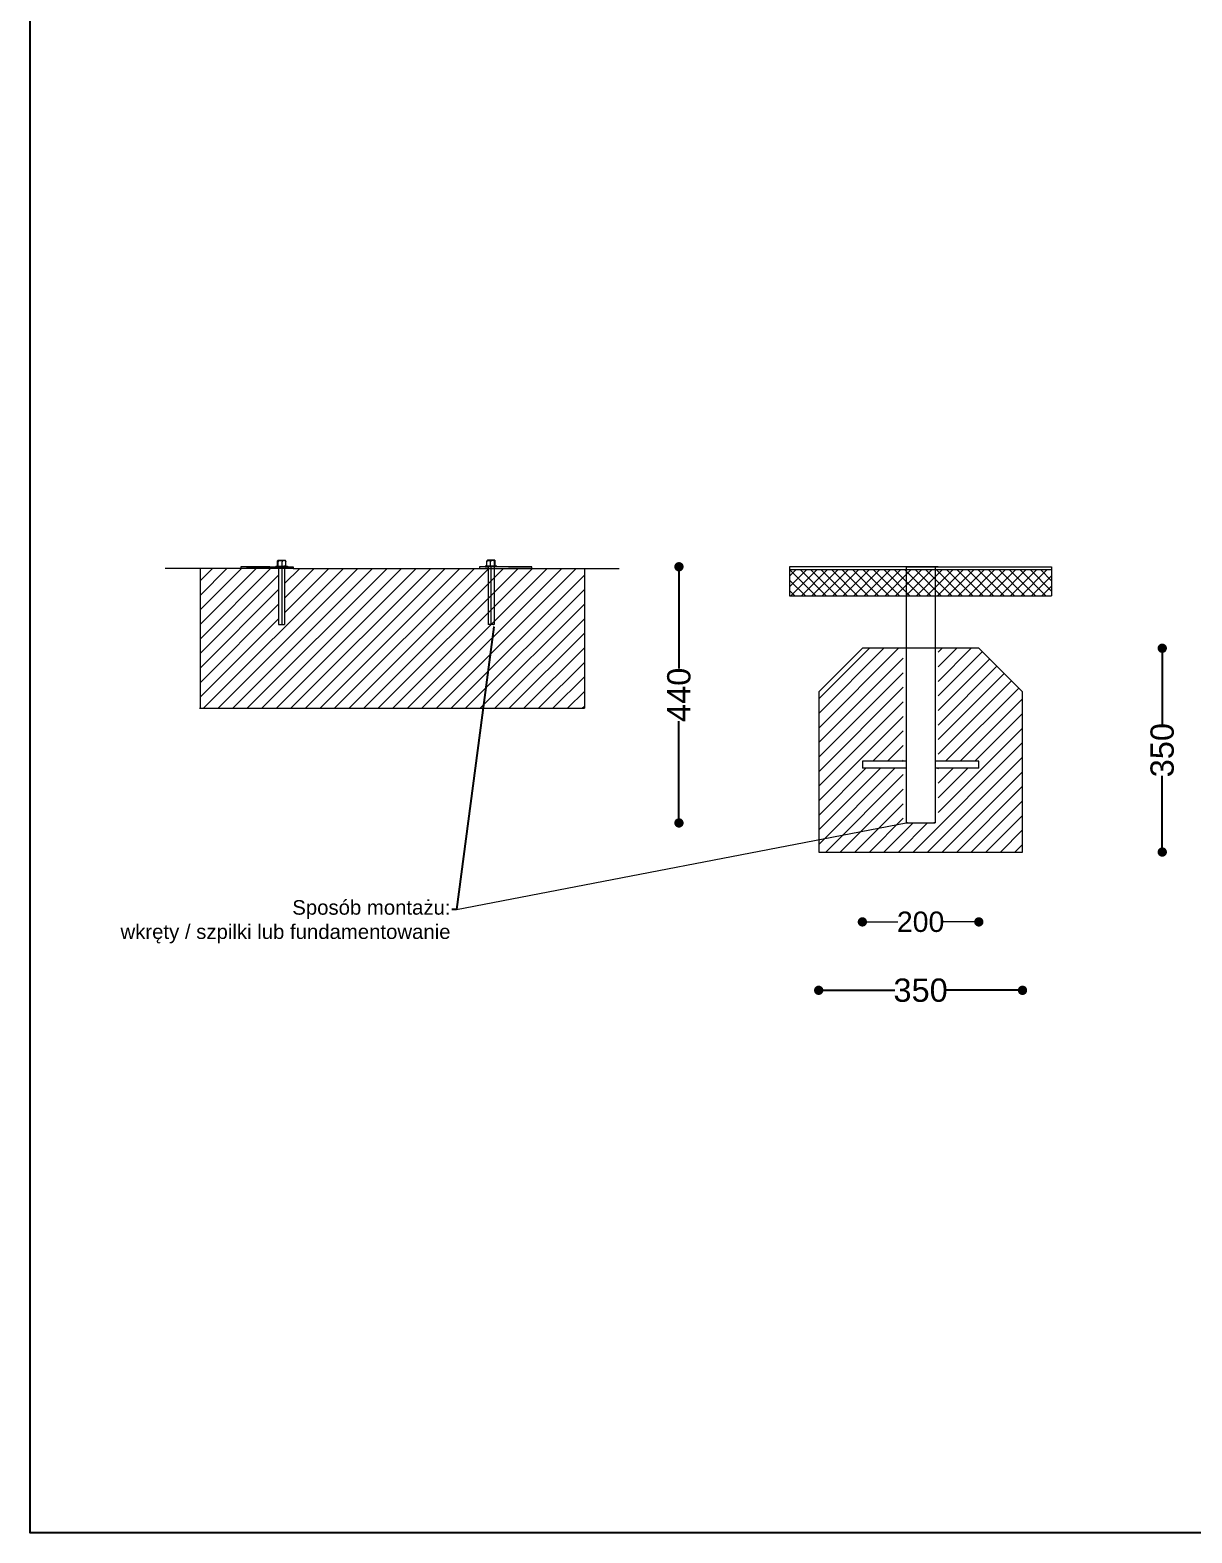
# Model space of a CAD drawing. Header units: millimetres. Extents: x 22206 to 32563, y 11815 to 17262.
# Drawn here: x 22206 to 24201, y 11815 to 14396 of the extents above; entities that cross this region are included whole.
import ezdxf
from ezdxf import colors
from ezdxf.entities.mleader import LeaderData, LeaderLine
from ezdxf.math import Vec2, Vec3

# ---------------------------------------------------------------- set-up
doc = ezdxf.new("R2010")
doc.units = ezdxf.units.MM
doc.header["$LTSCALE"] = 3
doc.layers.add('Krawędzie widoczneARTUR', color=7, linetype='Continuous', lineweight=50)
doc.layers.add('stal', color=7, linetype='Continuous', lineweight=20)
doc.styles.get("Standard").update_dxf_attribs({"font": 'arial.ttf'})
doc.dimstyles.new('MATEUSZ', dxfattribs={"dimtxt": 35, "dimasz": 16, "dimexe": 0.18, "dimexo": 0.0625, "dimgap": 0.09, "dimtad": 0, "dimdec": 0, "dimdsep": 46, "dimtxsty": 'Standard', "dimblk": 'DOT', "dimcen": 0.09, "dimse1": 1, "dimse2": 1, "dimadec": 0, "dimazin": 0, "dimtfac": 1, "dimtdec": 0, "dimtofl": 0, "dimtmove": 0, "dimatfit": 3, "dimfxl": 1, "dimtolj": 1, "dimtzin": 0, "dimlwd": 9, "dimlwe": 9, "dimarcsym": 0})
doc.dimstyles.get("Standard").update_dxf_attribs({"dimtxt": 0.18, "dimasz": 0.18, "dimexe": 0.18, "dimexo": 0.0625, "dimgap": 0.09, "dimtad": 0, "dimtih": 1, "dimtoh": 1, "dimdec": 4, "dimzin": 0, "dimdsep": 46, "dimtxsty": 'Standard', "dimcen": 0.09, "dimadec": 0, "dimazin": 0, "dimtfac": 1, "dimtdec": 4, "dimtofl": 0, "dimtmove": 0, "dimatfit": 3, "dimfxl": 1, "dimtolj": 1, "dimtzin": 0, "dimarcsym": 0})

# ---------------------------------------------------------------- blocks, each defined once
blk = doc.blocks.new('_Dot')
at = {"color": 0, "linetype": 'ByBlock', "lineweight": -2}
blk.add_line((-0.5, 0), (-1, 0), dxfattribs=at)
at = {"color": 0, "linetype": 'ByBlock', "const_width": 0.5}
blk.add_lwpolyline([(-0.25, 0, 1), (0.25, 0, 1)], format="xyb", close=True, dxfattribs=at)
blk = doc.blocks.new('*D65')
at = {"color": 0, "lineweight": -2, "transparency": 16777216}
for p, q in [((23576.4, 12746.5), (23691.2, 12746.5)), ((23894.4, 12746.5), (23779.6, 12746.5))]:
    blk.add_line(p, q, dxfattribs=at)
at = {"layer": 'Defpoints', "color": 0, "transparency": 16777216}
for p in [(23560.4, 12984), (23910.4, 12984), (23910.4, 12746.5)]:
    blk.add_point(p, dxfattribs=at)
at = {"color": 0, "lineweight": -2, "transparency": 16777216, "xscale": 16, "yscale": 16, "zscale": 16, "rotation": 180}
blk.add_blockref('_Dot', (23560.4, 12746.5), dxfattribs=at)
at = {"color": 0, "lineweight": -2, "transparency": 16777216, "xscale": 16, "yscale": 16, "zscale": 16}
blk.add_blockref('_Dot', (23910.4, 12746.5), dxfattribs=at)
at = {"color": 0, "lineweight": 15, "transparency": 16777216, "insert": (23735.4, 12746.5), "char_height": 40, "attachment_point": 5}
blk.add_mtext('\\A1;350', dxfattribs=at)
blk = doc.blocks.new('*D66')
at = {"color": 0, "lineweight": -2, "transparency": 16777216}
for p, q in [((24150.4, 13318), (24150.4, 13203.2)), ((24150.4, 13000), (24150.4, 13114.8))]:
    blk.add_line(p, q, dxfattribs=at)
at = {"layer": 'Defpoints', "color": 0, "transparency": 16777216}
for p in [(24150.4, 13334), (24150.4, 13334), (23910.4, 12984)]:
    blk.add_point(p, dxfattribs=at)
at = {"color": 0, "lineweight": -2, "transparency": 16777216, "xscale": 16, "yscale": 16, "zscale": 16}
for p, rotation in [((24150.4, 13334), 90), ((24150.4, 12984), 270)]:
    blk.add_blockref('_Dot', p, dxfattribs=dict(at, rotation=rotation))
at = {"color": 0, "lineweight": 15, "transparency": 16777216, "insert": (24150.4, 13159), "char_height": 40, "attachment_point": 5, "rotation": 90}
blk.add_mtext('\\A1;350', dxfattribs=at)
blk = doc.blocks.new('*D67')
at = {"color": 0, "lineweight": -2, "transparency": 16777216}
for p, q in [((23320.4, 13458), (23320.4, 13299)), ((23320.4, 13050), (23320.4, 13209))]:
    blk.add_line(p, q, dxfattribs=at)
at = {"layer": 'Defpoints', "color": 0, "transparency": 16777216}
for p in [(23760.4, 13474), (23320.4, 13034), (23757.9, 13034)]:
    blk.add_point(p, dxfattribs=at)
at = {"color": 0, "lineweight": -2, "transparency": 16777216, "xscale": 16, "yscale": 16, "zscale": 16}
for p, rotation in [((23320.4, 13474), 90), ((23320.4, 13034), 270)]:
    blk.add_blockref('_Dot', p, dxfattribs=dict(at, rotation=rotation))
at = {"color": 0, "lineweight": 15, "transparency": 16777216, "insert": (23320.4, 13254), "char_height": 40, "attachment_point": 5, "rotation": 90}
blk.add_mtext('\\A1;440', dxfattribs=at)
blk = doc.blocks.new('*D68')
at = {"color": 0, "lineweight": 9, "transparency": 16777216}
for p, q in [((23651.4, 12864), (23696.4, 12864)), ((23819.4, 12864), (23774.4, 12864))]:
    blk.add_line(p, q, dxfattribs=at)
at = {"layer": 'Defpoints', "color": 0, "transparency": 16777216}
for p in [(23635.4, 13128), (23835.4, 13128), (23835.4, 12864)]:
    blk.add_point(p, dxfattribs=at)
at = {"color": 0, "lineweight": 9, "transparency": 16777216, "xscale": 16, "yscale": 16, "zscale": 16, "rotation": 180}
blk.add_blockref('_Dot', (23635.4, 12864), dxfattribs=at)
at = {"color": 0, "lineweight": 9, "transparency": 16777216, "xscale": 16, "yscale": 16, "zscale": 16}
blk.add_blockref('_Dot', (23835.4, 12864), dxfattribs=at)
at = {"color": 0, "transparency": 16777216, "insert": (23735.4, 12864), "char_height": 35, "attachment_point": 5}
blk.add_mtext('\\A1;200', dxfattribs=at)

msp = doc.modelspace()

# ---------------------------------------------------------------- hatches: boundary and pattern name
at = {"lineweight": 9}
h = msp.add_hatch(dxfattribs=at)
h.set_pattern_fill('JIS_WOOD', color=256, scale=25)
h.set_pattern_definition([(45, (20056.058, 11507.99), (-12.5, 12.5), [])])
h.paths.add_polyline_path([(23012.6, 13471), (22997.9, 13471), (22657.9, 13471), (22643.2, 13471), (22643.2, 13374.9), (22632.9, 13375), (22632.9, 13471), (22577.9, 13471), (22497.9, 13471), (22497.9, 13231), (23157.9, 13231), (23157.9, 13471), (23077.9, 13471), (23022.9, 13471), (23022.9, 13471), (23012.6, 13471)])
h = msp.add_hatch(dxfattribs=at)
h.set_pattern_fill('ANSI37', color=256, scale=4)
h.set_pattern_definition([(45, (21621.28, 11317.009), (-8.980256, 8.980256), []), (135, (21621.28, 11317.009), (-8.980256, -8.980256), [])])
h.paths.add_polyline_path([(23710.4, 13469), (23510.4, 13469), (23510.4, 13424), (23710.4, 13424)])
h.paths.add_polyline_path([(23760.4, 13469), (23710.4, 13469), (23710.4, 13424), (23760.4, 13424)])
h.paths.add_polyline_path([(23960.4, 13469), (23760.4, 13469), (23760.4, 13424), (23960.4, 13424)])
h = msp.add_hatch(dxfattribs=at)
h.set_pattern_fill('JIS_WOOD', color=256, scale=25)
h.set_pattern_definition([(45, (6716.368, 902.984), (-12.5, 12.5), [])])
h.paths.add_polyline_path([(23705.4, 13334), (23635.4, 13334), (23560.4, 13259), (23560.4, 12984), (23760.4, 12984), (23910.4, 12984), (23910.4, 13259), (23835.4, 13334), (23765.4, 13334), (23765.4, 13140), (23835.4, 13140), (23835.4, 13128), (23765.4, 13128), (23765.4, 13034), (23705.4, 13034), (23705.4, 13128), (23635.4, 13128), (23635.4, 13140), (23705.4, 13140)])

# ---------------------------------------------------------------- linework, layer by layer
for p, q in [((22577.9, 13471), (22437.9, 13471)), ((22577.9, 13471), (22497.9, 13471)), ((22497.9, 13471), (22497.9, 13231)), ((22617.9, 13474), (22567.9, 13474)), ((22567.9, 13474), (22567.9, 13471)), ((22577.9, 13474), (22617.9, 13474)), ((22577.9, 13474), (22657.9, 13474)), ((22657.9, 13471), (22577.9, 13471)), ((22657.9, 13474), (22657.9, 13471)), ((22657.9, 13474), (22657.9, 13471)), ((22657.9, 13471), (22997.9, 13471)), ((23017.9, 13474), (22977.9, 13474)), ((22977.9, 13474), (22977.9, 13471)), ((23067.9, 13474), (22987.9, 13474)), ((22987.9, 13471), (23067.9, 13471)), ((23057.9, 13474), (23007.9, 13474)), ((23027.9, 13474), (23067.9, 13474)), ((23067.9, 13471), (23067.9, 13474)), ((23067.9, 13471), (23217.9, 13471)), ((23077.9, 13471), (23157.9, 13471)), ((23157.9, 13471), (23157.9, 13231)), ((23710.4, 13474), (23510.4, 13474)), ((23510.4, 13474), (23510.4, 13424)), ((23510.4, 13474), (23510.4, 13469)), ((23510.4, 13469), (23960.4, 13469)), ((23765.4, 13474), (23705.4, 13474)), ((23760.4, 13474), (23710.4, 13474)), ((23710.4, 13474), (23760.4, 13474)), ((23710.4, 13474), (23710.4, 13034)), ((23760.4, 13474), (23960.4, 13474)), ((23760.4, 13474), (23760.4, 13034)), ((23960.4, 13474), (23960.4, 13424)), ((23510.4, 13424), (23960.4, 13424)), ((23560.4, 13259), (23635.4, 13334)), ((23835.4, 13334), (23635.4, 13334)), ((23910.4, 13259), (23835.4, 13334)), ((23560.4, 13259), (23560.4, 12984)), ((23910.4, 12984), (23910.4, 13259)), ((22496.8, 13231), (23157.9, 13231)), ((23560.4, 12984), (23760.4, 12984)), ((23760.4, 12984), (23910.4, 12984))]:
    msp.add_line(p, q, dxfattribs=at)
at = {"lineweight": 15}
msp.add_line((22938.1, 12885.3), (23710.4, 13034), dxfattribs=at)
msp.add_lwpolyline([(22206, 17262), (26220, 17262), (26220, 11814.5), (22206, 11814.5)], close=True)
at = {"layer": 'Krawędzie widoczneARTUR', "lineweight": 9}
for p, q in [((22627.9, 13475), (22648.2, 13475)), ((22627.9, 13475), (22627.9, 13474)), ((22631.1, 13475.7), (22631.1, 13482.7)), ((22631.9, 13485.2), (22643.8, 13485.2)), ((22632.2, 13475.7), (22632.2, 13482.7)), ((22633.2, 13475), (22633.2, 13474)), ((22639.2, 13475.7), (22639.2, 13482.7)), ((22643.8, 13485.2), (22644.3, 13485.2)), ((22645.1, 13475.7), (22645.1, 13482.7)), ((23007.9, 13475), (22987.6, 13475)), ((22990.7, 13475.7), (22990.7, 13482.7)), ((22992, 13485.2), (22991.4, 13485.2)), ((23003.9, 13485.2), (22992, 13485.2)), ((22996.6, 13475.7), (22996.6, 13482.7)), ((23002.6, 13475), (23002.6, 13474)), ((23003.6, 13475.7), (23003.6, 13482.7)), ((23004.7, 13475.7), (23004.7, 13482.7)), ((23007.9, 13475), (23007.9, 13474)), ((23635.4, 13140), (23635.4, 13128)), ((23710.4, 13140), (23635.4, 13140)), ((23835.4, 13140), (23760.4, 13140)), ((23835.4, 13128), (23835.4, 13140)), ((23710.4, 13128), (23635.4, 13128)), ((23835.4, 13128), (23760.4, 13128)), ((23710.4, 13034), (23760.4, 13034)), ((23712.9, 13034), (23710.4, 13034)), ((23760.4, 13034), (23757.9, 13034))]:
    msp.add_line(p, q, dxfattribs=at)
at = {"layer": 'Krawędzie widoczneARTUR', "lineweight": 9, "flags": 128}
for points in [[(22631.1, 13482.7), (22631.1, 13483), (22631.1, 13483.4), (22631.2, 13483.7), (22631.2, 13484), (22631.3, 13484.3), (22631.3, 13484.5), (22631.4, 13484.6), (22631.4, 13484.8), (22631.5, 13484.9), (22631.5, 13484.9), (22631.6, 13485), (22631.6, 13485), (22631.7, 13485), (22631.8, 13484.9), (22631.8, 13484.9), (22631.9, 13484.8), (22631.9, 13484.6), (22632, 13484.5), (22632, 13484.3), (22632.1, 13484), (22632.1, 13483.7), (22632.1, 13483.4), (22632.2, 13483), (22632.2, 13482.7)], [(22631.1, 13475.7), (22631.1, 13475.7), (22631.1, 13475.6), (22631.1, 13475.6), (22631.1, 13475.6), (22631.1, 13475.5), (22631.1, 13475.5), (22631.1, 13475.5), (22631.1, 13475.4), (22631.1, 13475.4), (22631.1, 13475.4), (22631.1, 13475.3), (22631.1, 13475.3), (22631.1, 13475.3), (22631.1, 13475.3), (22631.2, 13475.2), (22631.2, 13475.2), (22631.2, 13475.2), (22631.2, 13475.1), (22631.2, 13475.1), (22631.2, 13475.1), (22631.2, 13475), (22631.2, 13475), (22631.2, 13475), (22631.3, 13475)], [(22631.9, 13485.2), (22631.7, 13485), (22631.5, 13484.9)], [(22632.2, 13482.7), (22632.3, 13483), (22632.5, 13483.4), (22632.7, 13483.7), (22633, 13484), (22633.2, 13484.2), (22633.5, 13484.5), (22633.9, 13484.6), (22634.2, 13484.8), (22634.6, 13484.8), (22634.9, 13484.9), (22635.3, 13484.9), (22635.7, 13485), (22636, 13485), (22636.4, 13484.9), (22636.8, 13484.9), (22637.1, 13484.8), (22637.5, 13484.6), (22637.8, 13484.5), (22638.1, 13484.3), (22638.4, 13484), (22638.7, 13483.7), (22638.9, 13483.4), (22639.1, 13483), (22639.2, 13482.7)], [(22632.2, 13475.7), (22632.2, 13475.7), (22632.2, 13475.6), (22632.2, 13475.6), (22632.2, 13475.6), (22632.2, 13475.5), (22632.2, 13475.5), (22632.2, 13475.5), (22632.2, 13475.4), (22632.2, 13475.4), (22632.2, 13475.4), (22632.2, 13475.3), (22632.2, 13475.3), (22632.2, 13475.3), (22632.2, 13475.3), (22632.2, 13475.2), (22632.3, 13475.2), (22632.3, 13475.2), (22632.3, 13475.1), (22632.3, 13475.1), (22632.3, 13475.1), (22632.3, 13475), (22632.3, 13475), (22632.3, 13475), (22632.3, 13475)], [(22644.9, 13483.3), (22644.7, 13483.6), (22644.6, 13483.8), (22644.4, 13484.1), (22644.2, 13484.3), (22644, 13484.4), (22643.7, 13484.6), (22643.5, 13484.7), (22643.3, 13484.8), (22643, 13484.9), (22642.8, 13484.9), (22642.5, 13484.9), (22642.2, 13485), (22642, 13485), (22641.7, 13484.9), (22641.5, 13484.9), (22641.2, 13484.8), (22641, 13484.8), (22640.7, 13484.7), (22640.5, 13484.5), (22640.2, 13484.3), (22639.9, 13484), (22639.6, 13483.6), (22639.4, 13483.2), (22639.2, 13482.7)], [(22639.2, 13475.7), (22639.2, 13475.7), (22639.2, 13475.6), (22639.2, 13475.6), (22639.2, 13475.6), (22639.2, 13475.5), (22639.2, 13475.5), (22639.2, 13475.5), (22639.2, 13475.4), (22639.2, 13475.4), (22639.2, 13475.4), (22639.2, 13475.3), (22639.2, 13475.3), (22639.2, 13475.3), (22639.2, 13475.3), (22639.2, 13475.2), (22639.2, 13475.2), (22639.2, 13475.2), (22639.2, 13475.1), (22639.2, 13475.1), (22639.2, 13475.1), (22639.2, 13475), (22639.2, 13475), (22639.2, 13475), (22639.2, 13475)], [(22644.7, 13484.9), (22644.5, 13485), (22644.3, 13485.2)], [(22645.1, 13482.7), (22645.1, 13482.8), (22645.1, 13483), (22645.1, 13483.1), (22645.1, 13483.3), (22645.1, 13483.4), (22645, 13483.5), (22645, 13483.7), (22645, 13483.8), (22645, 13483.9), (22645, 13484), (22645, 13484.1), (22644.9, 13484.2), (22644.9, 13484.3), (22644.9, 13484.4), (22644.9, 13484.5), (22644.9, 13484.5), (22644.8, 13484.6), (22644.8, 13484.7), (22644.8, 13484.7), (22644.8, 13484.8), (22644.8, 13484.8), (22644.7, 13484.8), (22644.7, 13484.9), (22644.7, 13484.9)], [(22644.9, 13483.3), (22644.9, 13483.3), (22644.9, 13483.3), (22644.9, 13483.2), (22644.9, 13483.2), (22644.9, 13483.2), (22644.9, 13483.2), (22645, 13483.1), (22645, 13483.1), (22645, 13483.1), (22645, 13483.1), (22645, 13483), (22645, 13483), (22645, 13483), (22645, 13483), (22645, 13482.9), (22645, 13482.9), (22645, 13482.9), (22645.1, 13482.8), (22645.1, 13482.8), (22645.1, 13482.8), (22645.1, 13482.8), (22645.1, 13482.7), (22645.1, 13482.7), (22645.1, 13482.7)], [(22645.1, 13475.7), (22645.1, 13475.7), (22645.1, 13475.6), (22645.1, 13475.6), (22645.1, 13475.6), (22645.1, 13475.5), (22645.1, 13475.5), (22645.1, 13475.5), (22645.1, 13475.4), (22645.1, 13475.4), (22645.1, 13475.4), (22645.1, 13475.3), (22645.1, 13475.3), (22645.1, 13475.3), (22645, 13475.3), (22645, 13475.2), (22645, 13475.2), (22645, 13475.2), (22645, 13475.1), (22645, 13475.1), (22645, 13475.1), (22645, 13475), (22645, 13475), (22645, 13475), (22644.9, 13475)], [(22990.7, 13482.7), (22990.7, 13482.8), (22990.7, 13483), (22990.7, 13483.1), (22990.7, 13483.3), (22990.7, 13483.4), (22990.7, 13483.5), (22990.7, 13483.7), (22990.7, 13483.8), (22990.8, 13483.9), (22990.8, 13484), (22990.8, 13484.1), (22990.8, 13484.2), (22990.8, 13484.3), (22990.8, 13484.4), (22990.9, 13484.5), (22990.9, 13484.5), (22990.9, 13484.6), (22990.9, 13484.7), (22991, 13484.7), (22991, 13484.8), (22991, 13484.8), (22991, 13484.8), (22991, 13484.9), (22991.1, 13484.9)], [(22990.9, 13483.3), (22990.9, 13483.3), (22990.9, 13483.3), (22990.8, 13483.2), (22990.8, 13483.2), (22990.8, 13483.2), (22990.8, 13483.2), (22990.8, 13483.1), (22990.8, 13483.1), (22990.8, 13483.1), (22990.8, 13483.1), (22990.8, 13483), (22990.8, 13483), (22990.7, 13483), (22990.7, 13483), (22990.7, 13482.9), (22990.7, 13482.9), (22990.7, 13482.9), (22990.7, 13482.8), (22990.7, 13482.8), (22990.7, 13482.8), (22990.7, 13482.8), (22990.7, 13482.7), (22990.7, 13482.7), (22990.7, 13482.7)], [(22990.7, 13475.7), (22990.7, 13475.7), (22990.7, 13475.6), (22990.7, 13475.6), (22990.7, 13475.6), (22990.7, 13475.5), (22990.7, 13475.5), (22990.7, 13475.5), (22990.7, 13475.4), (22990.7, 13475.4), (22990.7, 13475.4), (22990.7, 13475.3), (22990.7, 13475.3), (22990.7, 13475.3), (22990.7, 13475.3), (22990.7, 13475.2), (22990.7, 13475.2), (22990.7, 13475.2), (22990.7, 13475.1), (22990.8, 13475.1), (22990.8, 13475.1), (22990.8, 13475), (22990.8, 13475), (22990.8, 13475), (22990.8, 13475)], [(22990.9, 13483.3), (22991, 13483.6), (22991.2, 13483.8), (22991.4, 13484.1), (22991.6, 13484.3), (22991.8, 13484.4), (22992, 13484.6), (22992.2, 13484.7), (22992.5, 13484.8), (22992.7, 13484.9), (22993, 13484.9), (22993.3, 13484.9), (22993.5, 13485), (22993.8, 13485), (22994, 13484.9), (22994.3, 13484.9), (22994.5, 13484.8), (22994.8, 13484.8), (22995, 13484.7), (22995.3, 13484.5), (22995.6, 13484.3), (22995.9, 13484), (22996.2, 13483.6), (22996.4, 13483.2), (22996.6, 13482.7)], [(22991.1, 13484.9), (22991.2, 13485), (22991.4, 13485.2)], [(23003.6, 13482.7), (23003.4, 13483), (23003.3, 13483.4), (23003, 13483.7), (23002.8, 13484), (23002.5, 13484.2), (23002.2, 13484.5), (23001.9, 13484.6), (23001.5, 13484.8), (23001.2, 13484.8), (23000.8, 13484.9), (23000.5, 13484.9), (23000.1, 13485), (22999.7, 13485), (22999.3, 13484.9), (22999, 13484.9), (22998.6, 13484.8), (22998.3, 13484.6), (22997.9, 13484.5), (22997.6, 13484.3), (22997.3, 13484), (22997.1, 13483.7), (22996.9, 13483.4), (22996.7, 13483), (22996.6, 13482.7)], [(22996.6, 13475.7), (22996.6, 13475.7), (22996.6, 13475.6), (22996.6, 13475.6), (22996.6, 13475.6), (22996.6, 13475.5), (22996.6, 13475.5), (22996.6, 13475.5), (22996.6, 13475.4), (22996.6, 13475.4), (22996.6, 13475.4), (22996.6, 13475.3), (22996.6, 13475.3), (22996.6, 13475.3), (22996.6, 13475.3), (22996.6, 13475.2), (22996.6, 13475.2), (22996.6, 13475.2), (22996.6, 13475.1), (22996.6, 13475.1), (22996.6, 13475.1), (22996.6, 13475), (22996.6, 13475), (22996.6, 13475), (22996.6, 13475)], [(23003.6, 13475.7), (23003.6, 13475.7), (23003.6, 13475.6), (23003.6, 13475.6), (23003.6, 13475.6), (23003.6, 13475.5), (23003.6, 13475.5), (23003.6, 13475.5), (23003.5, 13475.4), (23003.5, 13475.4), (23003.5, 13475.4), (23003.5, 13475.3), (23003.5, 13475.3), (23003.5, 13475.3), (23003.5, 13475.3), (23003.5, 13475.2), (23003.5, 13475.2), (23003.5, 13475.2), (23003.5, 13475.1), (23003.5, 13475.1), (23003.5, 13475.1), (23003.5, 13475), (23003.5, 13475), (23003.4, 13475), (23003.4, 13475)], [(23004.7, 13482.7), (23004.6, 13483), (23004.6, 13483.4), (23004.6, 13483.7), (23004.5, 13484), (23004.5, 13484.3), (23004.4, 13484.5), (23004.4, 13484.6), (23004.3, 13484.8), (23004.3, 13484.9), (23004.2, 13484.9), (23004.2, 13485), (23004.1, 13485), (23004.1, 13485), (23004, 13484.9), (23003.9, 13484.9), (23003.9, 13484.8), (23003.8, 13484.6), (23003.8, 13484.5), (23003.7, 13484.3), (23003.7, 13484), (23003.6, 13483.7), (23003.6, 13483.4), (23003.6, 13483), (23003.6, 13482.7)], [(23003.9, 13485.2), (23004.1, 13485), (23004.3, 13484.9)], [(23004.7, 13475.7), (23004.7, 13475.7), (23004.7, 13475.6), (23004.7, 13475.6), (23004.7, 13475.6), (23004.7, 13475.5), (23004.7, 13475.5), (23004.6, 13475.5), (23004.6, 13475.4), (23004.6, 13475.4), (23004.6, 13475.4), (23004.6, 13475.3), (23004.6, 13475.3), (23004.6, 13475.3), (23004.6, 13475.3), (23004.6, 13475.2), (23004.6, 13475.2), (23004.6, 13475.2), (23004.6, 13475.1), (23004.6, 13475.1), (23004.6, 13475.1), (23004.5, 13475), (23004.5, 13475), (23004.5, 13475), (23004.5, 13475)]]:
    msp.add_lwpolyline(points, dxfattribs=at)
at = {"layer": 'stal', "lineweight": 9}
for p, q in [((22644.9, 13475), (22641.9, 13475)), ((22648.2, 13475), (22648.2, 13474)), ((22987.6, 13475), (22987.6, 13474)), ((22990.8, 13475), (22993.8, 13475)), ((22627.9, 13474), (22632.9, 13474)), ((22632.9, 13474), (22632.9, 13375)), ((22632.9, 13474), (22638.2, 13474)), ((22638.2, 13474), (22638.2, 13374.9)), ((22648.2, 13474), (22643.2, 13474)), ((22643.2, 13474), (22643.2, 13374.9)), ((22987.6, 13474), (22992.6, 13474)), ((22992.6, 13474), (22992.6, 13374.9)), ((23002.9, 13474), (22997.6, 13474)), ((22997.6, 13474), (22997.6, 13374.9)), ((23007.9, 13474), (23002.9, 13474)), ((23002.9, 13474), (23002.9, 13375)), ((22632.9, 13375), (22643.2, 13374.9)), ((23002.9, 13375), (22992.6, 13374.9))]:
    msp.add_line(p, q, dxfattribs=at)

# ---------------------------------------------------------------- dimensions: what is measured, and where the dimension line sits
at = {"lineweight": 15}
for base, p1, p2, picture, middle in [((23320.4, 13034), (23760.4, 13474), (23757.9, 13034), '*D67', (23320.4, 13254)), ((24150.4, 13334), (23910.4, 12984), (24150.4, 13334), '*D66', (24150.4, 13159))]:
    dim = msp.add_linear_dim(base=base, p1=p1, p2=p2, angle=90, dimstyle='Standard', override={"dimtxt": 40, "dimasz": 16, "dimtih": 0, "dimtoh": 0, "dimdec": 0, "dimblk": 'Dot', "dimse1": 1, "dimse2": 1, "dimtdec": 0}, dxfattribs=at)
    dim.commit()
    dim.dimension.update_dxf_attribs({"geometry": picture, "text_midpoint": middle})
dim = msp.add_linear_dim(base=(23835.4, 12864), p1=(23635.4, 13128), p2=(23835.4, 13128), dimstyle='MATEUSZ')
dim.commit()
dim.dimension.update_dxf_attribs({"geometry": '*D68', "text_midpoint": (23735.4, 12864)})
dim = msp.add_linear_dim(base=(23910.4, 12746.5), p1=(23560.4, 12984), p2=(23910.4, 12984), dimstyle='Standard', override={"dimtxt": 40, "dimasz": 16, "dimtih": 0, "dimtoh": 0, "dimdec": 0, "dimblk": 'Dot', "dimse1": 1, "dimse2": 1, "dimtdec": 0}, dxfattribs=at)
dim.commit()
dim.dimension.update_dxf_attribs({"geometry": '*D65', "text_midpoint": (23735.4, 12746.5)})

# ---------------------------------------------------------------- leaders
ml = msp.add_multileader_mtext('Standard', dxfattribs=at)
ml.set_content('Sposób montażu:\\Pwkręty / szpilki lub fundamentowanie', color=256)
ml.set_leader_properties()
ml.build(insert=Vec2(0, 0))
ctx = ml.context
ctx.base_point, ctx.char_height, ctx.plane_origin = Vec3(22360.9, 12885.3), 25, Vec3(23022.9, 13375)
ctx.text_align_type = 2
notes = []
notes.append((ctx, [(1, (1, 1, 0), (22938.1, 12885.3), (-1, 0), 8, [(0, [(23002.9, 13375)], 0, [])])]))
ctx.mtext.insert, ctx.mtext.alignment, ctx.mtext.flow_direction = Vec3(22928.1, 12901.4), 3, 5
for ctx, leaders in notes:
    for number, flags, end, landing, length, lines in leaders:
        leader = LeaderData()
        leader.index, (leader.has_last_leader_line, leader.has_dogleg_vector, leader.attachment_direction) = number, flags
        leader.last_leader_point, leader.dogleg_vector, leader.dogleg_length = Vec3(end), Vec3(landing), length
        for number, points, colour, breaks in lines:
            line = LeaderLine()
            line.index, line.vertices, line.color, line.breaks = number, Vec3.list(points), colors.encode_raw_color(colour), breaks
            leader.lines.append(line)
        ctx.leaders.append(leader)

doc.saveas('drawing.dxf')
